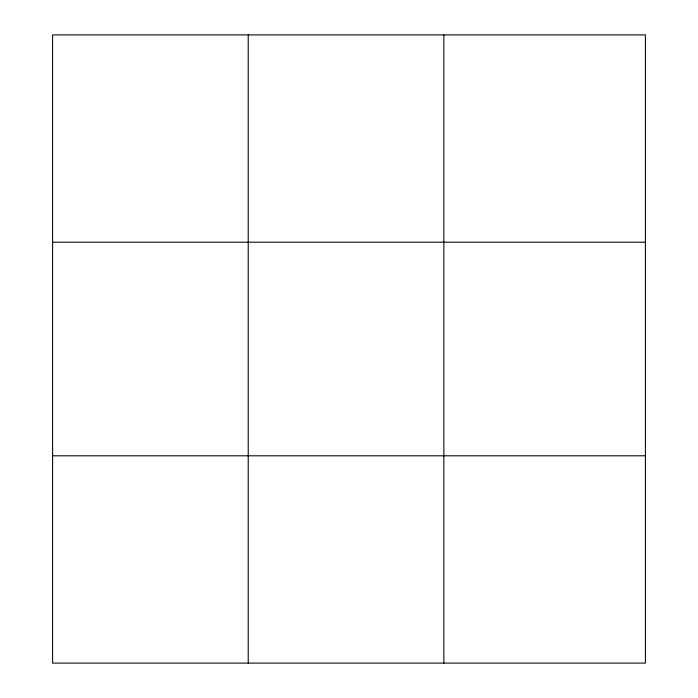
<?xml version="1.0" encoding="UTF-8"?>
<svg xmlns="http://www.w3.org/2000/svg" width="698" height="698" viewBox="0 0 698 698"><rect width="100%" height="100%" fill="white"/><g stroke="black" fill="none" stroke-linecap="round" stroke-linejoin="round"><path stroke-width="1.05" d="M248.226 34.9L248.226 663.1M443.849 34.9L443.849 663.1M52.594 242.206L645.406 242.206M52.594 455.794L645.406 455.794M645.406 559.447L645.406 663.1L52.594 663.1L52.594 34.9L645.406 34.9L645.406 559.447"/></g></svg>
